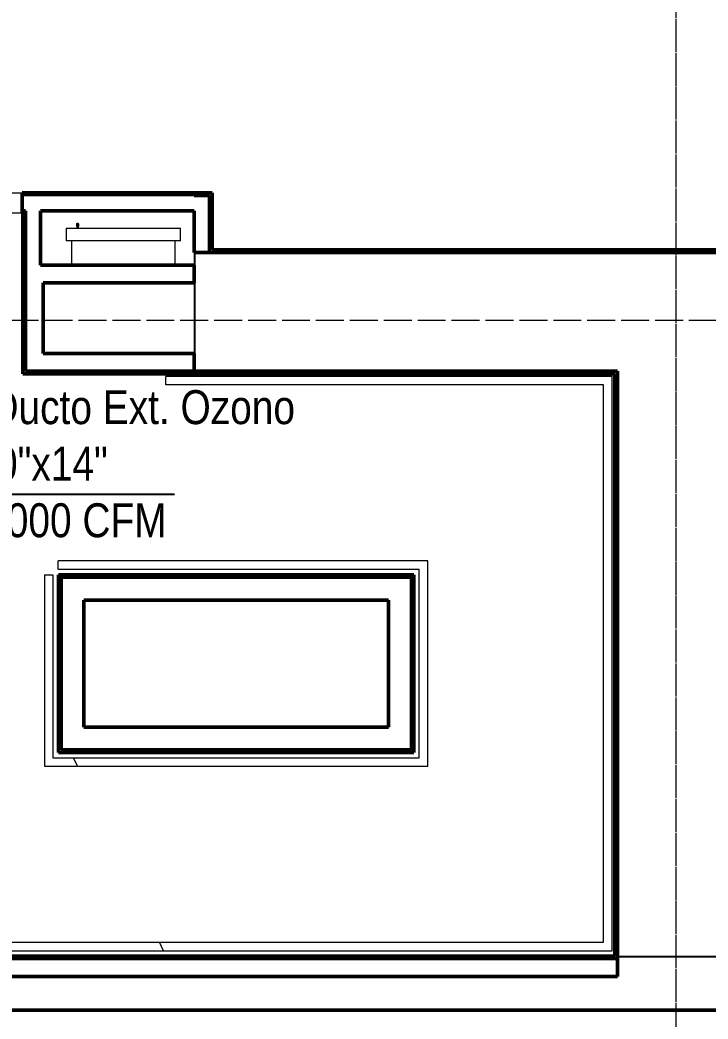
# Model space of a CAD drawing. Header units: inches. Extents: x -3 to 209, y -384 to 20.
# Drawn here: x 147.82 to 151.88, y -89.61 to -83.72 of the extents above; entities that cross this region are included whole.
import ezdxf
from ezdxf import colors
from ezdxf.entities.mleader import LeaderData, LeaderLine
from ezdxf.math import Vec2, Vec3

# ---------------------------------------------------------------- set-up
doc = ezdxf.new("R2010")
doc.units = ezdxf.units.IN
doc.header["$MEASUREMENT"] = 0
doc.linetypes.add('Grid Line', pattern=[0.022225, 0.0127, -0.003175, 0.003175, -0.003175])
doc.linetypes.add('Grid Line 1_2_', pattern=[0.022225, 0.0127, -0.003175, 0.003175, -0.003175])
for name, color, linetype, lineweight in [('A-DETL', 253, 'Continuous', 9), ('A-FLOR-HRAL', 253, 'Continuous', 9), ('A-WALL-PATT', 253, 'Continuous', 50), ('HVAC -Textos Extraccion', 2, 'Continuous', 9), ('M-EQPM', 7, 'Continuous', 50), ('S-GRID', 253, 'Continuous', 9)]:
    doc.layers.add(name, color=color, linetype=linetype, lineweight=lineweight)
doc.layers.add('A-WALL', color=253, linetype='Continuous')
doc.styles.add('Arial Narrow', font='ARIALN.TTF', dxfattribs={"height": 0.00295})
doc.styles.get("Standard").update_dxf_attribs({"font": 'arial.ttf'})

msp = doc.modelspace()

# ---------------------------------------------------------------- linework, layer by layer
at = {"layer": 'A-DETL'}
for p, q in [((148.156, -84.9228), (148.1561, -84.9226)), ((148.156, -84.9228), (148.1561, -84.9226)), ((148.156, -84.923), (148.156, -84.9228)), ((148.156, -84.923), (148.156, -84.9228)), ((148.156, -84.9232), (148.156, -84.923)), ((148.156, -84.9232), (148.156, -84.923)), ((148.156, -84.9233), (148.156, -84.9232)), ((148.156, -84.9232), (148.156, -84.9232)), ((148.156, -84.9232), (148.156, -84.9232)), ((148.156, -84.9232), (148.156, -84.9232)), ((148.156, -84.9232), (148.156, -84.9232)), ((148.156, -84.9232), (148.156, -84.9233)), ((148.156, -84.9233), (148.156, -84.9232)), ((148.156, -84.9232), (148.156, -84.9232)), ((148.156, -84.9232), (148.156, -84.9232)), ((148.156, -84.9232), (148.156, -84.9232)), ((148.156, -84.9232), (148.156, -84.9232)), ((148.156, -84.9232), (148.156, -84.9233)), ((148.156, -84.9234), (148.156, -84.9233)), ((148.156, -84.9233), (148.156, -84.9233)), ((148.156, -84.9233), (148.156, -84.9234)), ((148.156, -84.9234), (148.156, -84.9233)), ((148.156, -84.9233), (148.156, -84.9233)), ((148.156, -84.9233), (148.156, -84.9234)), ((148.156, -84.9235), (148.156, -84.9234)), ((148.156, -84.9234), (148.156, -84.9235)), ((148.156, -84.9235), (148.156, -84.9234)), ((148.156, -84.9234), (148.156, -84.9235)), ((148.156, -84.9236), (148.156, -84.9235)), ((148.156, -84.9235), (148.156, -84.9237)), ((148.156, -84.9236), (148.156, -84.9235)), ((148.156, -84.9235), (148.156, -84.9237)), ((148.156, -84.9237), (148.156, -84.9236)), ((148.156, -84.9237), (148.156, -84.9236)), ((148.156, -84.9239), (148.156, -84.9237)), ((148.156, -84.9237), (148.156, -84.9238)), ((148.156, -84.9239), (148.156, -84.9237)), ((148.156, -84.9237), (148.156, -84.9238)), ((148.156, -84.9238), (148.156, -84.924)), ((148.156, -84.9238), (148.156, -84.924)), ((148.156, -84.924), (148.156, -84.9239)), ((148.156, -84.924), (148.156, -84.9239)), ((148.156, -84.9242), (148.156, -84.924)), ((148.156, -84.924), (148.156, -84.9242)), ((148.156, -84.9242), (148.156, -84.924)), ((148.156, -84.924), (148.156, -84.9242)), ((148.156, -84.9244), (148.156, -84.9242)), ((148.156, -84.9242), (148.156, -84.9244)), ((148.156, -84.9244), (148.156, -84.9242)), ((148.156, -84.9242), (148.156, -84.9244)), ((148.1561, -84.9222), (148.1562, -84.922)), ((148.1561, -84.9222), (148.1562, -84.922)), ((148.1561, -84.9224), (148.1561, -84.9222)), ((148.1561, -84.9224), (148.1561, -84.9222)), ((148.1561, -84.9226), (148.1561, -84.9224)), ((148.1561, -84.9226), (148.1561, -84.9224)), ((148.1562, -84.9219), (148.1563, -84.9217)), ((148.1562, -84.9219), (148.1563, -84.9217)), ((148.1562, -84.922), (148.1562, -84.9219)), ((148.1562, -84.922), (148.1562, -84.9219)), ((148.1563, -84.9215), (148.1564, -84.9213)), ((148.1563, -84.9215), (148.1564, -84.9213)), ((148.1563, -84.9217), (148.1563, -84.9215)), ((148.1563, -84.9217), (148.1563, -84.9215)), ((148.1564, -84.9213), (148.1565, -84.9211)), ((148.1564, -84.9213), (148.1565, -84.9211)), ((148.1565, -84.9211), (148.1566, -84.921)), ((148.1565, -84.9211), (148.1566, -84.921)), ((148.1566, -84.9208), (148.1567, -84.9206)), ((148.1566, -84.9208), (148.1567, -84.9206)), ((148.1566, -84.921), (148.1566, -84.9208)), ((148.1566, -84.921), (148.1566, -84.9208)), ((148.1567, -84.9206), (148.1569, -84.9205)), ((148.1567, -84.9206), (148.1569, -84.9205)), ((148.1569, -84.9205), (148.157, -84.9203)), ((148.1569, -84.9205), (148.157, -84.9203)), ((148.157, -84.9203), (148.1571, -84.9202)), ((148.157, -84.9203), (148.1571, -84.9202)), ((148.1571, -84.9202), (148.1572, -84.92)), ((148.1571, -84.9202), (148.1572, -84.92)), ((148.1572, -84.92), (148.1573, -84.9199)), ((148.1572, -84.92), (148.1573, -84.9199)), ((148.1573, -84.9199), (148.1575, -84.9198)), ((148.1573, -84.9199), (148.1575, -84.9198)), ((148.1575, -84.9198), (148.1576, -84.9196)), ((148.1575, -84.9198), (148.1576, -84.9196)), ((148.1576, -84.9196), (148.1577, -84.9195)), ((148.1576, -84.9196), (148.1577, -84.9195)), ((148.1577, -84.9195), (148.1579, -84.9194)), ((148.1577, -84.9195), (148.1579, -84.9194)), ((148.1579, -84.9194), (148.1581, -84.9193)), ((148.1579, -84.9194), (148.1581, -84.9193)), ((148.1581, -84.9193), (148.1582, -84.9192)), ((148.1581, -84.9193), (148.1582, -84.9192)), ((148.1582, -84.9192), (148.1584, -84.9191)), ((148.1582, -84.9192), (148.1584, -84.9191)), ((148.1584, -84.9191), (148.1585, -84.919)), ((148.1584, -84.9191), (148.1585, -84.919)), ((148.163, -84.9189), (148.1631, -84.919)), ((148.163, -84.9189), (148.1631, -84.919)), ((148.1631, -84.919), (148.1633, -84.9191)), ((148.1631, -84.919), (148.1633, -84.9191)), ((148.1633, -84.9191), (148.1635, -84.9192)), ((148.1633, -84.9191), (148.1635, -84.9192)), ((148.1635, -84.9192), (148.1636, -84.9193)), ((148.1635, -84.9192), (148.1636, -84.9193)), ((148.1636, -84.9193), (148.1638, -84.9195)), ((148.1636, -84.9193), (148.1638, -84.9195)), ((148.1638, -84.9195), (148.1639, -84.9196)), ((148.1638, -84.9195), (148.1639, -84.9196)), ((148.1639, -84.9196), (148.1641, -84.9197)), ((148.1639, -84.9196), (148.1641, -84.9197)), ((148.1641, -84.9197), (148.1642, -84.9199)), ((148.1641, -84.9197), (148.1642, -84.9199)), ((148.1642, -84.9199), (148.1643, -84.92)), ((148.1642, -84.9199), (148.1643, -84.92)), ((148.1643, -84.92), (148.1645, -84.9201)), ((148.1643, -84.92), (148.1645, -84.9201)), ((148.1645, -84.9201), (148.1646, -84.9203)), ((148.1645, -84.9201), (148.1646, -84.9203)), ((148.1646, -84.9203), (148.1647, -84.9204)), ((148.1646, -84.9203), (148.1647, -84.9204)), ((148.1647, -84.9204), (148.1648, -84.9206)), ((148.1647, -84.9204), (148.1648, -84.9206)), ((148.1648, -84.9206), (148.1649, -84.9208)), ((148.1648, -84.9206), (148.1649, -84.9208)), ((148.1649, -84.9208), (148.165, -84.9209)), ((148.1649, -84.9208), (148.165, -84.9209)), ((148.165, -84.9209), (148.1651, -84.9211)), ((148.165, -84.9209), (148.1651, -84.9211)), ((148.1651, -84.9211), (148.1651, -84.9213)), ((148.1651, -84.9211), (148.1651, -84.9213)), ((148.1651, -84.9213), (148.1652, -84.9214)), ((148.1651, -84.9213), (148.1652, -84.9214)), ((148.1652, -84.9214), (148.1653, -84.9216)), ((148.1652, -84.9214), (148.1653, -84.9216)), ((148.1653, -84.9216), (148.1653, -84.9218)), ((148.1653, -84.9216), (148.1653, -84.9218)), ((148.1653, -84.9218), (148.1654, -84.922)), ((148.1653, -84.9218), (148.1654, -84.922)), ((148.1654, -84.922), (148.1654, -84.9222)), ((148.1654, -84.922), (148.1654, -84.9222)), ((148.1654, -84.9222), (148.1655, -84.9224)), ((148.1654, -84.9222), (148.1655, -84.9224)), ((148.1655, -84.9224), (148.1655, -84.9225)), ((148.1655, -84.9224), (148.1655, -84.9225)), ((148.1655, -84.9225), (148.1655, -84.9227)), ((148.1655, -84.9225), (148.1655, -84.9227)), ((148.1655, -84.9227), (148.1655, -84.9229)), ((148.1655, -84.9227), (148.1655, -84.9229)), ((148.1655, -84.9229), (148.1655, -84.9231)), ((148.1655, -84.9229), (148.1655, -84.9231)), ((148.1655, -84.9231), (148.1655, -84.9232)), ((148.1655, -84.9231), (148.1655, -84.9232)), ((148.1655, -84.9232), (148.1655, -84.9232)), ((148.1655, -84.9232), (148.1655, -84.9232)), ((148.1655, -84.9232), (148.1655, -84.9233)), ((148.1655, -84.9233), (148.1655, -84.9232)), ((148.1655, -84.9232), (148.1655, -84.9232)), ((148.1655, -84.9232), (148.1655, -84.9232)), ((148.1655, -84.9232), (148.1655, -84.9232)), ((148.1655, -84.9232), (148.1655, -84.9232)), ((148.1655, -84.9232), (148.1655, -84.9233)), ((148.1655, -84.9233), (148.1655, -84.9232)), ((148.1655, -84.9232), (148.1655, -84.9232)), ((148.1655, -84.9232), (148.1655, -84.9232)), ((148.1655, -84.9233), (148.1655, -84.9233)), ((148.1655, -84.9233), (148.1655, -84.9234)), ((148.1655, -84.9234), (148.1655, -84.9233)), ((148.1655, -84.9233), (148.1655, -84.9233)), ((148.1655, -84.9233), (148.1655, -84.9234)), ((148.1655, -84.9234), (148.1655, -84.9233)), ((148.1655, -84.9234), (148.1655, -84.9235)), ((148.1655, -84.9235), (148.1655, -84.9234)), ((148.1655, -84.9234), (148.1655, -84.9235)), ((148.1655, -84.9235), (148.1655, -84.9234)), ((148.1655, -84.9235), (148.1655, -84.9237)), ((148.1655, -84.9236), (148.1655, -84.9235)), ((148.1655, -84.9235), (148.1655, -84.9237)), ((148.1655, -84.9236), (148.1655, -84.9235)), ((148.1655, -84.9237), (148.1655, -84.9236)), ((148.1655, -84.9237), (148.1655, -84.9236)), ((148.1655, -84.9237), (148.1655, -84.9238)), ((148.1655, -84.9239), (148.1655, -84.9237)), ((148.1655, -84.9237), (148.1655, -84.9238)), ((148.1655, -84.9239), (148.1655, -84.9237)), ((148.1655, -84.9238), (148.1655, -84.924)), ((148.1655, -84.9238), (148.1655, -84.924)), ((148.1655, -84.924), (148.1655, -84.9239)), ((148.1655, -84.924), (148.1655, -84.9239)), ((148.1655, -84.924), (148.1655, -84.9242)), ((148.1655, -84.9242), (148.1655, -84.924)), ((148.1655, -84.924), (148.1655, -84.9242)), ((148.1655, -84.9242), (148.1655, -84.924)), ((148.1655, -84.9242), (148.1655, -84.9244)), ((148.1655, -84.9244), (148.1655, -84.9242)), ((148.1655, -84.9242), (148.1655, -84.9244)), ((148.1655, -84.9244), (148.1655, -84.9242))]:
    msp.add_line(p, q, dxfattribs=at)
at = {"layer": 'A-FLOR-HRAL'}
for p, q in [((148.6821, -85.872), (148.6821, -85.822)), ((150.3621, -85.822), (148.6821, -85.822)), ((151.3134, -85.822), (150.3621, -85.822)), ((151.3134, -87.1579), (151.3134, -85.822)), ((150.3621, -85.872), (148.6821, -85.872)), ((151.2634, -85.872), (150.3621, -85.872)), ((151.2634, -87.1579), (151.2634, -85.872)), ((148.0471, -86.9592), (148.0471, -86.9092)), ((148.6821, -86.9092), (148.0471, -86.9092)), ((150.2262, -86.9092), (148.6821, -86.9092)), ((150.2262, -87.1579), (150.2262, -86.9092)), ((148.6821, -86.9592), (148.0471, -86.9592)), ((150.1762, -86.9592), (148.6821, -86.9592)), ((150.1762, -87.1579), (150.1762, -86.9592)), ((147.9657, -86.9906), (148.0157, -86.9906)), ((147.9657, -86.9906), (147.9657, -87.1406)), ((148.0157, -86.9906), (148.0157, -87.1406)), ((147.9657, -87.1406), (147.9657, -87.9806)), ((148.0157, -87.1406), (148.0157, -87.9806)), ((150.1762, -88.0693), (150.1762, -87.1579)), ((150.2262, -88.1193), (150.2262, -87.1579)), ((151.2634, -88.2779), (151.2634, -87.1579)), ((151.3134, -88.2779), (151.3134, -87.1579)), ((147.9657, -87.9806), (147.9657, -88.1193)), ((148.0157, -87.9806), (148.0157, -88.0693)), ((148.0157, -88.0693), (148.1369, -88.0693)), ((148.1602, -88.1193), (148.1369, -88.0693)), ((148.1369, -88.0693), (150.0821, -88.0693)), ((150.0821, -88.0693), (150.1762, -88.0693)), ((147.9657, -88.1193), (148.1602, -88.1193)), ((148.1602, -88.1193), (150.0821, -88.1193)), ((150.0821, -88.1193), (150.2262, -88.1193)), ((151.2634, -89.1564), (151.2634, -88.2779)), ((151.3134, -89.2064), (151.3134, -88.2779)), ((146.8652, -89.2064), (147.8421, -89.2064)), ((146.9152, -89.1564), (147.8421, -89.1564)), ((147.8421, -89.1564), (148.6439, -89.1564)), ((147.8421, -89.2064), (148.6672, -89.2064)), ((148.6672, -89.2064), (148.6439, -89.1564)), ((148.6439, -89.1564), (150.0821, -89.1564)), ((148.6672, -89.2064), (150.0821, -89.2064)), ((150.0821, -89.1564), (151.2634, -89.1564)), ((150.0821, -89.2064), (151.3134, -89.2064))]:
    msp.add_line(p, q, dxfattribs=at)
at = {"layer": 'A-WALL', "lineweight": 9}
for p, q in [((146.8338, -84.7399), (147.8338, -84.7399)), ((147.8338, -84.8599), (146.8338, -84.8599))]:
    msp.add_line(p, q, dxfattribs=at)
at = {"layer": 'A-WALL', "lineweight": 50}
for p, q in [((148.9388, -84.7399), (147.8338, -84.7399)), ((147.8338, -84.7399), (147.8338, -84.7549)), ((147.8338, -84.7549), (147.8338, -84.8449)), ((148.9388, -84.7549), (148.8488, -84.7549)), ((148.8488, -84.7549), (148.9388, -84.7549)), ((148.9538, -84.7399), (148.9388, -84.7399)), ((148.9388, -85.0906), (148.9388, -84.7549)), ((148.9388, -84.7549), (148.9388, -85.0906)), ((148.9538, -85.0756), (148.9538, -84.7399)), ((147.8338, -84.8449), (147.8338, -84.8599)), ((147.838, -84.8449), (147.853, -84.8449)), ((147.853, -84.8449), (147.838, -84.8449)), ((147.853, -84.8449), (147.853, -85.1657)), ((147.853, -85.7907), (147.853, -84.8449)), ((147.943, -85.1657), (147.943, -84.8449)), ((147.943, -84.8449), (148.8488, -84.8449)), ((148.8488, -84.8449), (148.8488, -85.0906)), ((147.8338, -84.8599), (147.838, -84.8599)), ((147.838, -84.8599), (147.838, -85.7907)), ((155.2511, -85.0756), (148.9538, -85.0756)), ((148.8488, -85.0906), (148.9388, -85.0906)), ((148.9388, -85.0906), (148.9538, -85.0906)), ((148.9538, -85.0906), (153.4209, -85.0906)), ((147.853, -85.1657), (147.853, -85.2707)), ((148.8488, -85.1657), (147.943, -85.1657)), ((148.8488, -85.2707), (148.8488, -85.1657)), ((147.853, -85.2707), (147.853, -85.7907)), ((147.958, -85.2707), (148.8488, -85.2707)), ((147.958, -85.6857), (147.958, -85.2707)), ((148.8488, -85.6856), (147.958, -85.6857)), ((148.8488, -85.7906), (148.8488, -85.6856)), ((147.838, -85.7907), (147.838, -85.8057)), ((147.853, -85.7907), (147.958, -85.7907)), ((151.3298, -85.7907), (147.853, -85.7907)), ((147.958, -85.7907), (148.8488, -85.7906)), ((151.3448, -85.7907), (151.3298, -85.7907)), ((151.3448, -89.2378), (151.3448, -85.7907)), ((147.838, -85.8057), (151.3298, -85.8057)), ((151.3298, -85.8057), (151.3298, -89.2378)), ((150.1448, -86.9906), (148.0485, -86.9906)), ((148.0485, -86.9906), (148.0485, -87.0056)), ((148.0485, -87.0056), (148.0485, -88.0229)), ((150.1298, -87.0056), (148.0635, -87.0056)), ((148.0635, -87.0056), (148.0635, -87.1406)), ((148.0635, -87.0056), (150.1298, -87.0056)), ((148.0635, -88.0229), (148.0635, -87.0056)), ((150.1298, -87.1406), (150.1298, -87.0056)), ((150.1298, -87.0056), (150.1298, -88.0229)), ((150.1448, -87.0056), (150.1448, -86.9906)), ((150.1448, -88.0379), (150.1448, -87.0056)), ((148.0635, -87.1406), (148.0635, -87.8879)), ((148.1985, -87.1406), (149.9948, -87.1406)), ((148.1985, -87.8879), (148.1985, -87.1406)), ((149.9948, -87.1406), (149.9948, -87.8879)), ((150.1298, -88.0229), (150.1298, -87.1406)), ((148.0635, -87.8879), (148.0635, -88.0229)), ((149.9948, -87.8879), (148.1985, -87.8879)), ((148.0485, -88.0229), (148.0485, -88.0379)), ((148.0635, -88.0229), (149.9948, -88.0229)), ((150.1298, -88.0229), (148.0635, -88.0229)), ((149.9948, -88.0229), (150.1298, -88.0229)), ((148.0485, -88.0379), (150.1298, -88.0379)), ((150.1298, -88.0379), (150.1448, -88.0379)), ((151.3448, -89.2528), (146.8188, -89.2528)), ((146.8188, -89.2528), (151.3448, -89.2528)), ((151.3298, -89.2378), (146.8338, -89.2378)), ((151.3448, -89.2528), (151.3448, -89.2378)), ((151.3448, -89.3578), (151.3448, -89.2528)), ((146.8188, -89.3578), (151.3448, -89.3578)), ((152.0448, -89.5566), (145.7245, -89.5566))]:
    msp.add_line(p, q, dxfattribs=at)
at = {"layer": 'A-WALL', "lineweight": 18}
for p, q in [((148.8488, -84.7549), (147.8338, -84.7549)), ((147.8338, -84.7549), (148.8488, -84.7549)), ((147.8338, -84.8449), (147.838, -84.8449)), ((147.838, -84.8449), (147.8338, -84.8449))]:
    msp.add_line(p, q, dxfattribs=at)
at = {"layer": 'A-WALL', "lineweight": 25}
for p, q in [((152.0458, -85.0906), (148.8498, -85.0906)), ((148.8498, -85.0906), (148.8498, -85.7906)), ((148.8498, -85.7906), (151.3458, -85.7906)), ((151.3458, -85.7906), (151.3458, -89.2406)), ((151.3458, -89.2406), (152.0458, -89.2406))]:
    msp.add_line(p, q, dxfattribs=at)
at = {"layer": 'A-WALL-PATT', "linetype": 'Continuous', "lineweight": 9}
for p, q in [((147.8368, -84.7549), (147.8518, -84.7399)), ((147.9075, -84.7549), (147.9225, -84.7399)), ((147.9782, -84.7549), (147.9932, -84.7399)), ((148.0489, -84.7549), (148.0639, -84.7399)), ((148.1196, -84.7549), (148.1346, -84.7399)), ((148.1903, -84.7549), (148.2053, -84.7399)), ((148.261, -84.7549), (148.276, -84.7399)), ((148.3318, -84.7549), (148.3468, -84.7399)), ((148.4025, -84.7549), (148.4175, -84.7399)), ((148.4732, -84.7549), (148.4882, -84.7399)), ((148.5439, -84.7549), (148.5589, -84.7399)), ((148.6146, -84.7549), (148.6296, -84.7399)), ((148.6853, -84.7549), (148.7003, -84.7399)), ((148.756, -84.7549), (148.771, -84.7399)), ((148.8267, -84.7549), (148.8417, -84.7399)), ((148.8974, -84.7549), (148.9124, -84.7399)), ((148.9388, -84.7843), (148.9538, -84.7693)), ((148.9388, -84.855), (148.9538, -84.84)), ((147.838, -84.8952), (147.853, -84.8802)), ((148.9388, -84.9257), (148.9538, -84.9107)), ((147.838, -84.9659), (147.853, -84.9509)), ((147.838, -85.0366), (147.853, -85.0216)), ((148.9388, -84.9964), (148.9538, -84.9814)), ((148.9388, -85.0671), (148.9538, -85.0521)), ((148.986, -85.0906), (149.001, -85.0756)), ((149.0567, -85.0906), (149.0717, -85.0756)), ((149.1274, -85.0906), (149.1424, -85.0756)), ((149.1981, -85.0906), (149.2131, -85.0756)), ((149.2688, -85.0906), (149.2838, -85.0756)), ((149.3395, -85.0906), (149.3545, -85.0756)), ((149.4102, -85.0906), (149.4252, -85.0756)), ((149.481, -85.0906), (149.496, -85.0756)), ((149.5517, -85.0906), (149.5667, -85.0756)), ((149.6224, -85.0906), (149.6374, -85.0756)), ((149.6931, -85.0906), (149.7081, -85.0756)), ((149.7638, -85.0906), (149.7788, -85.0756)), ((149.8345, -85.0906), (149.8495, -85.0756)), ((149.9052, -85.0906), (149.9202, -85.0756)), ((149.9759, -85.0906), (149.9909, -85.0756)), ((150.0466, -85.0906), (150.0616, -85.0756)), ((150.1174, -85.0906), (150.1324, -85.0756)), ((150.1881, -85.0906), (150.2031, -85.0756)), ((150.2588, -85.0906), (150.2738, -85.0756)), ((150.3295, -85.0906), (150.3445, -85.0756)), ((150.4002, -85.0906), (150.4152, -85.0756)), ((150.4709, -85.0906), (150.4859, -85.0756)), ((150.5416, -85.0906), (150.5566, -85.0756)), ((150.6123, -85.0906), (150.6273, -85.0756)), ((150.683, -85.0906), (150.698, -85.0756)), ((150.7538, -85.0906), (150.7688, -85.0756)), ((150.8245, -85.0906), (150.8395, -85.0756)), ((150.8952, -85.0906), (150.9102, -85.0756)), ((150.9659, -85.0906), (150.9809, -85.0756)), ((151.0366, -85.0906), (151.0516, -85.0756)), ((151.1073, -85.0906), (151.1223, -85.0756)), ((151.178, -85.0906), (151.193, -85.0756)), ((151.2487, -85.0906), (151.2637, -85.0756)), ((151.3194, -85.0906), (151.3344, -85.0756)), ((151.3901, -85.0906), (151.4051, -85.0756)), ((151.4609, -85.0906), (151.4759, -85.0756)), ((151.5316, -85.0906), (151.5466, -85.0756)), ((151.6023, -85.0906), (151.6173, -85.0756)), ((151.673, -85.0906), (151.688, -85.0756)), ((151.7437, -85.0906), (151.7587, -85.0756)), ((151.8144, -85.0906), (151.8294, -85.0756)), ((147.838, -85.1073), (147.853, -85.0923)), ((147.838, -85.178), (147.853, -85.163)), ((147.838, -85.2487), (147.853, -85.2337)), ((147.838, -85.3194), (147.853, -85.3044)), ((147.838, -85.3901), (147.853, -85.3751)), ((147.838, -85.4608), (147.853, -85.4458)), ((147.838, -85.5316), (147.853, -85.5166)), ((147.838, -85.6023), (147.853, -85.5873)), ((147.838, -85.673), (147.853, -85.658)), ((147.838, -85.7437), (147.853, -85.7287)), ((147.8467, -85.8057), (147.8617, -85.7907)), ((147.9174, -85.8057), (147.9324, -85.7907)), ((147.9881, -85.8057), (148.0031, -85.7907)), ((148.0588, -85.8057), (148.0738, -85.7907)), ((148.1295, -85.8057), (148.1445, -85.7907)), ((148.2002, -85.8057), (148.2152, -85.7907)), ((148.2709, -85.8057), (148.2859, -85.7907)), ((148.3416, -85.8057), (148.3566, -85.7907)), ((148.4124, -85.8057), (148.4274, -85.7907)), ((148.4831, -85.8057), (148.4981, -85.7907)), ((148.5538, -85.8057), (148.5688, -85.7907)), ((148.6245, -85.8057), (148.6395, -85.7907)), ((148.6952, -85.8057), (148.7102, -85.7907)), ((148.7659, -85.8057), (148.7809, -85.7907)), ((148.8366, -85.8057), (148.8516, -85.7907)), ((148.9073, -85.8057), (148.9223, -85.7907)), ((148.978, -85.8057), (148.993, -85.7907)), ((149.0487, -85.8057), (149.0637, -85.7907)), ((149.1195, -85.8057), (149.1345, -85.7907)), ((149.1902, -85.8057), (149.2052, -85.7907)), ((149.2609, -85.8057), (149.2759, -85.7907)), ((149.3316, -85.8057), (149.3466, -85.7907)), ((149.4023, -85.8057), (149.4173, -85.7907)), ((149.473, -85.8057), (149.488, -85.7907)), ((149.5437, -85.8057), (149.5587, -85.7907)), ((149.6144, -85.8057), (149.6294, -85.7907)), ((149.6851, -85.8057), (149.7001, -85.7907)), ((149.7559, -85.8057), (149.7709, -85.7907)), ((149.8266, -85.8057), (149.8416, -85.7907)), ((149.8973, -85.8057), (149.9123, -85.7907)), ((149.968, -85.8057), (149.983, -85.7907)), ((150.0387, -85.8057), (150.0537, -85.7907)), ((150.1094, -85.8057), (150.1244, -85.7907)), ((150.1801, -85.8057), (150.1951, -85.7907)), ((150.2508, -85.8057), (150.2658, -85.7907)), ((150.3215, -85.8057), (150.3365, -85.7907)), ((150.3923, -85.8057), (150.4073, -85.7907)), ((150.463, -85.8057), (150.478, -85.7907)), ((150.5337, -85.8057), (150.5487, -85.7907)), ((150.6044, -85.8057), (150.6194, -85.7907)), ((150.6751, -85.8057), (150.6901, -85.7907)), ((150.7458, -85.8057), (150.7608, -85.7907)), ((150.8165, -85.8057), (150.8315, -85.7907)), ((150.8872, -85.8057), (150.9022, -85.7907)), ((150.9579, -85.8057), (150.9729, -85.7907)), ((151.0286, -85.8057), (151.0436, -85.7907)), ((151.0994, -85.8057), (151.1144, -85.7907)), ((151.1701, -85.8057), (151.1851, -85.7907)), ((151.2408, -85.8057), (151.2558, -85.7907)), ((151.3115, -85.8057), (151.3265, -85.7907)), ((151.3298, -85.8581), (151.3448, -85.8431)), ((151.3298, -85.9288), (151.3448, -85.9138)), ((151.3298, -85.9995), (151.3448, -85.9845)), ((151.3298, -86.0702), (151.3448, -86.0552)), ((151.3298, -86.1409), (151.3448, -86.1259)), ((151.3298, -86.2116), (151.3448, -86.1966)), ((151.3298, -86.2824), (151.3448, -86.2674)), ((151.3298, -86.3531), (151.3448, -86.3381)), ((151.3298, -86.4238), (151.3448, -86.4088)), ((151.3298, -86.4945), (151.3448, -86.4795)), ((151.3298, -86.5652), (151.3448, -86.5502)), ((151.3298, -86.6359), (151.3448, -86.6209)), ((151.3298, -86.7066), (151.3448, -86.6916)), ((151.3298, -86.7773), (151.3448, -86.7623)), ((151.3298, -86.848), (151.3448, -86.833)), ((151.3298, -86.9188), (151.3448, -86.9038)), ((148.0485, -87.018), (148.0609, -87.0056)), ((148.0609, -87.0056), (148.0759, -86.9906)), ((148.1316, -87.0056), (148.1466, -86.9906)), ((148.2024, -87.0056), (148.2174, -86.9906)), ((148.2731, -87.0056), (148.2881, -86.9906)), ((148.3438, -87.0056), (148.3588, -86.9906)), ((148.4145, -87.0056), (148.4295, -86.9906)), ((148.4852, -87.0056), (148.5002, -86.9906)), ((148.5559, -87.0056), (148.5709, -86.9906)), ((148.6266, -87.0056), (148.6416, -86.9906)), ((148.6973, -87.0056), (148.7123, -86.9906)), ((148.768, -87.0056), (148.783, -86.9906)), ((148.8388, -87.0056), (148.8538, -86.9906)), ((148.9095, -87.0056), (148.9245, -86.9906)), ((148.9802, -87.0056), (148.9952, -86.9906)), ((149.0509, -87.0056), (149.0659, -86.9906)), ((149.1216, -87.0056), (149.1366, -86.9906)), ((149.1923, -87.0056), (149.2073, -86.9906)), ((149.263, -87.0056), (149.278, -86.9906)), ((149.3337, -87.0056), (149.3487, -86.9906)), ((149.4044, -87.0056), (149.4194, -86.9906)), ((149.4751, -87.0056), (149.4901, -86.9906)), ((149.5459, -87.0056), (149.5609, -86.9906)), ((149.6166, -87.0056), (149.6316, -86.9906)), ((149.6873, -87.0056), (149.7023, -86.9906)), ((149.758, -87.0056), (149.773, -86.9906)), ((149.8287, -87.0056), (149.8437, -86.9906)), ((149.8994, -87.0056), (149.9144, -86.9906)), ((149.9701, -87.0056), (149.9851, -86.9906)), ((150.0408, -87.0056), (150.0558, -86.9906)), ((150.1115, -87.0056), (150.1265, -86.9906)), ((151.3298, -86.9895), (151.3448, -86.9745)), ((148.0485, -87.0888), (148.0635, -87.0738)), ((150.1298, -87.0581), (150.1448, -87.0431)), ((151.3298, -87.0602), (151.3448, -87.0452)), ((148.0485, -87.1595), (148.0635, -87.1445)), ((150.1298, -87.1288), (150.1448, -87.1138)), ((151.3298, -87.1309), (151.3448, -87.1159)), ((150.1298, -87.1995), (150.1448, -87.1845)), ((151.3298, -87.2016), (151.3448, -87.1866)), ((148.0485, -87.2302), (148.0635, -87.2152)), ((150.1298, -87.2702), (150.1448, -87.2552)), ((151.3298, -87.2723), (151.3448, -87.2573)), ((148.0485, -87.3009), (148.0635, -87.2859)), ((150.1298, -87.3409), (150.1448, -87.3259)), ((148.0485, -87.3716), (148.0635, -87.3566)), ((151.3298, -87.343), (151.3448, -87.328)), ((148.0485, -87.4423), (148.0635, -87.4273)), ((150.1298, -87.4116), (150.1448, -87.3966)), ((151.3298, -87.4137), (151.3448, -87.3987)), ((148.0485, -87.513), (148.0635, -87.498)), ((150.1298, -87.4824), (150.1448, -87.4674)), ((151.3298, -87.4844), (151.3448, -87.4694)), ((150.1298, -87.5531), (150.1448, -87.5381)), ((151.3298, -87.5552), (151.3448, -87.5402)), ((148.0485, -87.5837), (148.0635, -87.5687)), ((150.1298, -87.6238), (150.1448, -87.6088)), ((151.3298, -87.6259), (151.3448, -87.6109)), ((148.0485, -87.6544), (148.0635, -87.6394)), ((150.1298, -87.6945), (150.1448, -87.6795)), ((148.0485, -87.7252), (148.0635, -87.7102)), ((151.3298, -87.6966), (151.3448, -87.6816)), ((148.0485, -87.7959), (148.0635, -87.7809)), ((150.1298, -87.7652), (150.1448, -87.7502)), ((151.3298, -87.7673), (151.3448, -87.7523)), ((148.0485, -87.8666), (148.0635, -87.8516)), ((150.1298, -87.8359), (150.1448, -87.8209)), ((151.3298, -87.838), (151.3448, -87.823)), ((150.1298, -87.9066), (150.1448, -87.8916)), ((151.3298, -87.9087), (151.3448, -87.8937)), ((148.0485, -87.9373), (148.0635, -87.9223)), ((150.1298, -87.9773), (150.1448, -87.9623)), ((151.3298, -87.9794), (151.3448, -87.9644)), ((148.0485, -88.008), (148.0635, -87.993)), ((148.0894, -88.0379), (148.1044, -88.0229)), ((148.1601, -88.0379), (148.1751, -88.0229)), ((148.2308, -88.0379), (148.2458, -88.0229)), ((148.3015, -88.0379), (148.3165, -88.0229)), ((148.3722, -88.0379), (148.3872, -88.0229)), ((148.4429, -88.0379), (148.4579, -88.0229)), ((148.5137, -88.0379), (148.5287, -88.0229)), ((148.5844, -88.0379), (148.5994, -88.0229)), ((148.6551, -88.0379), (148.6701, -88.0229)), ((148.7258, -88.0379), (148.7408, -88.0229)), ((148.7965, -88.0379), (148.8115, -88.0229)), ((148.8672, -88.0379), (148.8822, -88.0229)), ((148.9379, -88.0379), (148.9529, -88.0229)), ((149.0086, -88.0379), (149.0236, -88.0229)), ((149.0793, -88.0379), (149.0943, -88.0229)), ((149.15, -88.0379), (149.165, -88.0229)), ((149.2208, -88.0379), (149.2358, -88.0229)), ((149.2915, -88.0379), (149.3065, -88.0229)), ((149.3622, -88.0379), (149.3772, -88.0229)), ((149.4329, -88.0379), (149.4479, -88.0229)), ((149.5036, -88.0379), (149.5186, -88.0229)), ((149.5743, -88.0379), (149.5893, -88.0229)), ((149.645, -88.0379), (149.66, -88.0229)), ((149.7157, -88.0379), (149.7307, -88.0229)), ((149.7864, -88.0379), (149.8014, -88.0229)), ((149.8572, -88.0379), (149.8722, -88.0229)), ((149.9279, -88.0379), (149.9429, -88.0229)), ((149.9986, -88.0379), (150.0136, -88.0229)), ((150.0693, -88.0379), (150.0843, -88.0229)), ((150.14, -88.0379), (150.1448, -88.033)), ((151.3298, -88.0501), (151.3448, -88.0351)), ((151.3298, -88.1208), (151.3448, -88.1058)), ((151.3298, -88.1915), (151.3448, -88.1765)), ((151.3298, -88.2623), (151.3448, -88.2473)), ((151.3298, -88.333), (151.3448, -88.318)), ((151.3298, -88.4037), (151.3448, -88.3887)), ((151.3298, -88.4744), (151.3448, -88.4594)), ((151.3298, -88.5451), (151.3448, -88.5301)), ((151.3298, -88.6158), (151.3448, -88.6008)), ((151.3298, -88.6865), (151.3448, -88.6715)), ((151.3298, -88.7572), (151.3448, -88.7422)), ((151.3298, -88.8279), (151.3448, -88.8129)), ((151.3298, -88.8987), (151.3448, -88.8837)), ((151.3298, -88.9694), (151.3448, -88.9544)), ((151.3298, -89.0401), (151.3448, -89.0251)), ((151.3298, -89.1108), (151.3448, -89.0958)), ((151.3298, -89.1815), (151.3448, -89.1665)), ((147.8644, -89.2528), (147.8794, -89.2378)), ((147.9351, -89.2528), (147.9501, -89.2378)), ((148.0058, -89.2528), (148.0208, -89.2378)), ((148.0765, -89.2528), (148.0915, -89.2378)), ((148.1472, -89.2528), (148.1622, -89.2378)), ((148.218, -89.2528), (148.233, -89.2378)), ((148.2887, -89.2528), (148.3037, -89.2378)), ((148.3594, -89.2528), (148.3744, -89.2378)), ((148.4301, -89.2528), (148.4451, -89.2378)), ((148.5008, -89.2528), (148.5158, -89.2378)), ((148.5715, -89.2528), (148.5865, -89.2378)), ((148.6422, -89.2528), (148.6572, -89.2378)), ((148.7129, -89.2528), (148.7279, -89.2378)), ((148.7836, -89.2528), (148.7986, -89.2378)), ((148.8544, -89.2528), (148.8694, -89.2378)), ((148.9251, -89.2528), (148.9401, -89.2378)), ((148.9958, -89.2528), (149.0108, -89.2378)), ((149.0665, -89.2528), (149.0815, -89.2378)), ((149.1372, -89.2528), (149.1522, -89.2378)), ((149.2079, -89.2528), (149.2229, -89.2378)), ((149.2786, -89.2528), (149.2936, -89.2378)), ((149.3493, -89.2528), (149.3643, -89.2378)), ((149.42, -89.2528), (149.435, -89.2378)), ((149.4907, -89.2528), (149.5057, -89.2378)), ((149.5615, -89.2528), (149.5765, -89.2378)), ((149.6322, -89.2528), (149.6472, -89.2378)), ((149.7029, -89.2528), (149.7179, -89.2378)), ((149.7736, -89.2528), (149.7886, -89.2378)), ((149.8443, -89.2528), (149.8593, -89.2378)), ((149.915, -89.2528), (149.93, -89.2378)), ((149.9857, -89.2528), (150.0007, -89.2378)), ((150.0564, -89.2528), (150.0714, -89.2378)), ((150.1271, -89.2528), (150.1421, -89.2378)), ((150.1979, -89.2528), (150.2129, -89.2378)), ((150.2686, -89.2528), (150.2836, -89.2378)), ((150.3393, -89.2528), (150.3543, -89.2378)), ((150.41, -89.2528), (150.425, -89.2378)), ((150.4807, -89.2528), (150.4957, -89.2378)), ((150.5514, -89.2528), (150.5664, -89.2378)), ((150.6221, -89.2528), (150.6371, -89.2378)), ((150.6928, -89.2528), (150.7078, -89.2378)), ((150.7635, -89.2528), (150.7785, -89.2378)), ((150.8342, -89.2528), (150.8492, -89.2378)), ((150.905, -89.2528), (150.92, -89.2378)), ((150.9757, -89.2528), (150.9907, -89.2378)), ((151.0464, -89.2528), (151.0614, -89.2378)), ((151.1171, -89.2528), (151.1321, -89.2378)), ((151.1878, -89.2528), (151.2028, -89.2378)), ((151.2585, -89.2528), (151.2735, -89.2378)), ((151.3292, -89.2528), (151.3442, -89.2378)), ((151.3442, -89.2378), (151.3448, -89.2372))]:
    msp.add_line(p, q, dxfattribs=at)
at = {"layer": 'M-EQPM', "lineweight": 9}
for p, q in [((148.0941, -84.9486), (148.7672, -84.9486)), ((148.0941, -84.9486), (148.0941, -85.0216)), ((148.156, -84.9228), (148.1561, -84.9226)), ((148.156, -84.923), (148.156, -84.9228)), ((148.156, -84.9232), (148.156, -84.923)), ((148.156, -84.9233), (148.156, -84.9232)), ((148.156, -84.9232), (148.156, -84.9232)), ((148.156, -84.9232), (148.156, -84.9232)), ((148.156, -84.9232), (148.156, -84.9232)), ((148.156, -84.9232), (148.156, -84.9232)), ((148.156, -84.9232), (148.156, -84.9233)), ((148.156, -84.9234), (148.156, -84.9233)), ((148.156, -84.9233), (148.156, -84.9233)), ((148.156, -84.9233), (148.156, -84.9234)), ((148.156, -84.9235), (148.156, -84.9234)), ((148.156, -84.9234), (148.156, -84.9235)), ((148.156, -84.9236), (148.156, -84.9235)), ((148.156, -84.9235), (148.156, -84.9237)), ((148.156, -84.9237), (148.156, -84.9236)), ((148.156, -84.9239), (148.156, -84.9237)), ((148.156, -84.9237), (148.156, -84.9238)), ((148.156, -84.9238), (148.156, -84.924)), ((148.156, -84.924), (148.156, -84.9239)), ((148.156, -84.9242), (148.156, -84.924)), ((148.156, -84.924), (148.156, -84.9242)), ((148.156, -84.9244), (148.156, -84.9242)), ((148.156, -84.9242), (148.156, -84.9244)), ((148.156, -84.9247), (148.156, -84.9244)), ((148.156, -84.9244), (148.156, -84.9246)), ((148.156, -84.9246), (148.156, -84.9248)), ((148.156, -84.9249), (148.156, -84.9247)), ((148.156, -84.9248), (148.156, -84.9251)), ((148.156, -84.9252), (148.156, -84.9249)), ((148.156, -84.9251), (148.156, -84.9254)), ((148.156, -84.9255), (148.156, -84.9252)), ((148.156, -84.9254), (148.156, -84.9257)), ((148.156, -84.9258), (148.156, -84.9255)), ((148.156, -84.9257), (148.156, -84.926)), ((148.156, -84.9261), (148.156, -84.9258)), ((148.156, -84.926), (148.156, -84.9263)), ((148.156, -84.9264), (148.156, -84.9261)), ((148.156, -84.9263), (148.156, -84.9267)), ((148.156, -84.9268), (148.156, -84.9264)), ((148.156, -84.9267), (148.156, -84.927)), ((148.156, -84.9271), (148.156, -84.9268)), ((148.156, -84.927), (148.156, -84.9274)), ((148.156, -84.9275), (148.156, -84.9271)), ((148.156, -84.9274), (148.156, -84.9278)), ((148.156, -84.9279), (148.156, -84.9275)), ((148.156, -84.9278), (148.156, -84.9282)), ((148.156, -84.9283), (148.156, -84.9279)), ((148.156, -84.9282), (148.156, -84.9286)), ((148.156, -84.9287), (148.156, -84.9283)), ((148.156, -84.9286), (148.156, -84.929)), ((148.156, -84.9291), (148.156, -84.9287)), ((148.156, -84.929), (148.156, -84.9294)), ((148.156, -84.9296), (148.156, -84.9291)), ((148.156, -84.9294), (148.156, -84.9299)), ((148.156, -84.93), (148.156, -84.9296)), ((148.156, -84.9299), (148.156, -84.9303)), ((148.156, -84.9305), (148.156, -84.93)), ((148.156, -84.9303), (148.156, -84.9308)), ((148.156, -84.9309), (148.156, -84.9305)), ((148.156, -84.9308), (148.156, -84.9313)), ((148.156, -84.9314), (148.156, -84.9309)), ((148.156, -84.9313), (148.156, -84.9317)), ((148.156, -84.9319), (148.156, -84.9314)), ((148.156, -84.9317), (148.156, -84.9322)), ((148.156, -84.9324), (148.156, -84.9319)), ((148.156, -84.9322), (148.156, -84.9327)), ((148.156, -84.9329), (148.156, -84.9324)), ((148.156, -84.9327), (148.156, -84.9332)), ((148.156, -84.9333), (148.156, -84.9329)), ((148.156, -84.9332), (148.156, -84.9337)), ((148.156, -84.9338), (148.156, -84.9333)), ((148.156, -84.9337), (148.156, -84.9342)), ((148.156, -84.9343), (148.156, -84.9338)), ((148.156, -84.9342), (148.156, -84.9347)), ((148.156, -84.9349), (148.156, -84.9343)), ((148.156, -84.9347), (148.156, -84.9352)), ((148.156, -84.9354), (148.156, -84.9349)), ((148.156, -84.9352), (148.156, -84.9357)), ((148.156, -84.9359), (148.156, -84.9354)), ((148.156, -84.9357), (148.156, -84.9359)), ((148.156, -84.9359), (148.156, -84.9486)), ((148.156, -84.9359), (148.156, -84.9486)), ((148.1561, -84.9222), (148.1562, -84.922)), ((148.1561, -84.9224), (148.1561, -84.9222)), ((148.1561, -84.9226), (148.1561, -84.9224)), ((148.1562, -84.9219), (148.1563, -84.9217)), ((148.1562, -84.922), (148.1562, -84.9219)), ((148.1563, -84.9215), (148.1564, -84.9213)), ((148.1563, -84.9217), (148.1563, -84.9215)), ((148.1564, -84.9213), (148.1565, -84.9211)), ((148.1565, -84.9211), (148.1566, -84.921)), ((148.1566, -84.9208), (148.1567, -84.9206)), ((148.1566, -84.921), (148.1566, -84.9208)), ((148.1567, -84.9206), (148.1569, -84.9205)), ((148.1569, -84.9205), (148.157, -84.9203)), ((148.157, -84.9203), (148.1571, -84.9202)), ((148.1571, -84.9202), (148.1572, -84.92)), ((148.1572, -84.92), (148.1573, -84.9199)), ((148.1573, -84.9199), (148.1575, -84.9198)), ((148.1575, -84.9198), (148.1576, -84.9196)), ((148.1576, -84.9196), (148.1577, -84.9195)), ((148.1577, -84.9195), (148.1579, -84.9194)), ((148.1579, -84.9194), (148.1581, -84.9193)), ((148.1581, -84.9193), (148.1582, -84.9192)), ((148.1582, -84.9192), (148.1584, -84.9191)), ((148.1584, -84.9191), (148.1585, -84.919)), ((148.1585, -84.919), (148.1587, -84.9189)), ((148.1587, -84.9189), (148.1589, -84.9188)), ((148.1589, -84.9188), (148.1591, -84.9187)), ((148.1591, -84.9187), (148.1592, -84.9187)), ((148.1592, -84.9187), (148.1594, -84.9186)), ((148.1594, -84.9186), (148.1596, -84.9186)), ((148.1596, -84.9186), (148.1598, -84.9185)), ((148.1598, -84.9185), (148.16, -84.9185)), ((148.16, -84.9185), (148.1602, -84.9184)), ((148.1602, -84.9184), (148.1604, -84.9184)), ((148.1604, -84.9184), (148.1605, -84.9184)), ((148.1605, -84.9184), (148.1607, -84.9184)), ((148.1607, -84.9184), (148.1608, -84.9184)), ((148.1608, -84.9184), (148.161, -84.9184)), ((148.161, -84.9184), (148.1612, -84.9184)), ((148.1612, -84.9184), (148.1614, -84.9184)), ((148.1614, -84.9184), (148.1615, -84.9185)), ((148.1615, -84.9185), (148.1617, -84.9185)), ((148.1617, -84.9185), (148.1619, -84.9185)), ((148.1619, -84.9185), (148.1621, -84.9186)), ((148.1621, -84.9186), (148.1623, -84.9186)), ((148.1623, -84.9186), (148.1625, -84.9187)), ((148.1625, -84.9187), (148.1626, -84.9188)), ((148.1626, -84.9188), (148.1628, -84.9189)), ((148.1628, -84.9189), (148.163, -84.9189)), ((148.163, -84.9189), (148.1631, -84.919)), ((148.1631, -84.919), (148.1633, -84.9191)), ((148.1633, -84.9191), (148.1635, -84.9192)), ((148.1635, -84.9192), (148.1636, -84.9193)), ((148.1636, -84.9193), (148.1638, -84.9195)), ((148.1638, -84.9195), (148.1639, -84.9196)), ((148.1639, -84.9196), (148.1641, -84.9197)), ((148.1641, -84.9197), (148.1642, -84.9199)), ((148.1642, -84.9199), (148.1643, -84.92)), ((148.1643, -84.92), (148.1645, -84.9201)), ((148.1645, -84.9201), (148.1646, -84.9203)), ((148.1646, -84.9203), (148.1647, -84.9204)), ((148.1647, -84.9204), (148.1648, -84.9206)), ((148.1648, -84.9206), (148.1649, -84.9208)), ((148.1649, -84.9208), (148.165, -84.9209)), ((148.165, -84.9209), (148.1651, -84.9211)), ((148.1651, -84.9211), (148.1651, -84.9213)), ((148.1651, -84.9213), (148.1652, -84.9214)), ((148.1652, -84.9214), (148.1653, -84.9216)), ((148.1653, -84.9216), (148.1653, -84.9218)), ((148.1653, -84.9218), (148.1654, -84.922)), ((148.1654, -84.922), (148.1654, -84.9222)), ((148.1654, -84.9222), (148.1655, -84.9224)), ((148.1655, -84.9224), (148.1655, -84.9225)), ((148.1655, -84.9225), (148.1655, -84.9227)), ((148.1655, -84.9227), (148.1655, -84.9229)), ((148.1655, -84.9229), (148.1655, -84.9231)), ((148.1655, -84.9231), (148.1655, -84.9232)), ((148.1655, -84.9232), (148.1655, -84.9232)), ((148.1655, -84.9232), (148.1655, -84.9232)), ((148.1655, -84.9232), (148.1655, -84.9233)), ((148.1655, -84.9233), (148.1655, -84.9232)), ((148.1655, -84.9232), (148.1655, -84.9232)), ((148.1655, -84.9232), (148.1655, -84.9232)), ((148.1655, -84.9233), (148.1655, -84.9233)), ((148.1655, -84.9233), (148.1655, -84.9234)), ((148.1655, -84.9234), (148.1655, -84.9233)), ((148.1655, -84.9234), (148.1655, -84.9235)), ((148.1655, -84.9235), (148.1655, -84.9234)), ((148.1655, -84.9235), (148.1655, -84.9237)), ((148.1655, -84.9236), (148.1655, -84.9235)), ((148.1655, -84.9237), (148.1655, -84.9236)), ((148.1655, -84.9237), (148.1655, -84.9238)), ((148.1655, -84.9239), (148.1655, -84.9237)), ((148.1655, -84.9238), (148.1655, -84.924)), ((148.1655, -84.924), (148.1655, -84.9239)), ((148.1655, -84.924), (148.1655, -84.9242)), ((148.1655, -84.9242), (148.1655, -84.924)), ((148.1655, -84.9242), (148.1655, -84.9244)), ((148.1655, -84.9244), (148.1655, -84.9242)), ((148.1655, -84.9244), (148.1655, -84.9246)), ((148.1655, -84.9247), (148.1655, -84.9244)), ((148.1655, -84.9246), (148.1655, -84.9248)), ((148.1655, -84.9249), (148.1655, -84.9247)), ((148.1655, -84.9248), (148.1655, -84.9251)), ((148.1655, -84.9252), (148.1655, -84.9249)), ((148.1655, -84.9251), (148.1655, -84.9254)), ((148.1655, -84.9255), (148.1655, -84.9252)), ((148.1655, -84.9254), (148.1655, -84.9257)), ((148.1655, -84.9258), (148.1655, -84.9255)), ((148.1655, -84.9257), (148.1655, -84.926)), ((148.1655, -84.9261), (148.1655, -84.9258)), ((148.1655, -84.926), (148.1655, -84.9263)), ((148.1655, -84.9264), (148.1655, -84.9261)), ((148.1655, -84.9263), (148.1655, -84.9267)), ((148.1655, -84.9268), (148.1655, -84.9264)), ((148.1655, -84.9267), (148.1655, -84.927)), ((148.1655, -84.9271), (148.1655, -84.9268)), ((148.1655, -84.927), (148.1655, -84.9274)), ((148.1655, -84.9275), (148.1655, -84.9271)), ((148.1655, -84.9274), (148.1655, -84.9278)), ((148.1655, -84.9279), (148.1655, -84.9275)), ((148.1655, -84.9278), (148.1655, -84.9282)), ((148.1655, -84.9283), (148.1655, -84.9279)), ((148.1655, -84.9282), (148.1655, -84.9286)), ((148.1655, -84.9287), (148.1655, -84.9283)), ((148.1655, -84.9286), (148.1655, -84.929)), ((148.1655, -84.9291), (148.1655, -84.9287)), ((148.1655, -84.929), (148.1655, -84.9294)), ((148.1655, -84.9296), (148.1655, -84.9291)), ((148.1655, -84.9294), (148.1655, -84.9299)), ((148.1655, -84.93), (148.1655, -84.9296)), ((148.1655, -84.9299), (148.1655, -84.9303)), ((148.1655, -84.9305), (148.1655, -84.93)), ((148.1655, -84.9303), (148.1655, -84.9308)), ((148.1655, -84.9309), (148.1655, -84.9305)), ((148.1655, -84.9308), (148.1655, -84.9313)), ((148.1655, -84.9314), (148.1655, -84.9309)), ((148.1655, -84.9313), (148.1655, -84.9317)), ((148.1655, -84.9319), (148.1655, -84.9314)), ((148.1655, -84.9317), (148.1655, -84.9322)), ((148.1655, -84.9324), (148.1655, -84.9319)), ((148.1655, -84.9322), (148.1655, -84.9327)), ((148.1655, -84.9329), (148.1655, -84.9324)), ((148.1655, -84.9327), (148.1655, -84.9332)), ((148.1655, -84.9333), (148.1655, -84.9329)), ((148.1655, -84.9332), (148.1655, -84.9337)), ((148.1655, -84.9338), (148.1655, -84.9333)), ((148.1655, -84.9337), (148.1655, -84.9342)), ((148.1655, -84.9343), (148.1655, -84.9338)), ((148.1655, -84.9342), (148.1655, -84.9347)), ((148.1655, -84.9349), (148.1655, -84.9343)), ((148.1655, -84.9347), (148.1655, -84.9352)), ((148.1655, -84.9354), (148.1655, -84.9349)), ((148.1655, -84.9352), (148.1655, -84.9357)), ((148.1655, -84.9359), (148.1655, -84.9354)), ((148.1655, -84.9357), (148.1655, -84.9359)), ((148.1655, -84.9486), (148.1655, -84.9359)), ((148.1655, -84.9486), (148.1655, -84.9359)), ((148.7672, -85.0216), (148.7672, -84.9486)), ((148.7672, -85.0216), (148.0941, -85.0216)), ((148.1259, -85.0216), (148.1259, -85.1613)), ((148.1259, -85.0216), (148.1259, -85.1613)), ((148.7355, -85.1613), (148.7355, -85.0216)), ((148.7355, -85.1613), (148.7355, -85.0216)), ((148.7355, -85.1613), (148.1259, -85.1613)), ((148.7355, -85.1613), (148.1259, -85.1613))]:
    msp.add_line(p, q, dxfattribs=at)
at = {"layer": 'S-GRID', "linetype": 'Grid Line 1_2_'}
for p, q in [((151.6899, -65.5133), (151.6899, -119.2586)), ((151.6899, -65.5133), (151.6899, -119.2586)), ((118.6314, -85.4906), (201.8133, -85.4906)), ((118.6314, -85.4906), (201.8133, -85.4906))]:
    msp.add_line(p, q, dxfattribs=at)
at = {"layer": 'S-GRID', "linetype": 'Grid Line'}
for p, q in [((151.6899, -70.4079), (151.6899, -112.8015)), ((117.6245, -85.4906), (200.2834, -85.4906)), ((123.5666, -85.4906), (190.8779, -85.4906))]:
    msp.add_line(p, q, dxfattribs=at)

# ---------------------------------------------------------------- texts
at = {"layer": 'HVAC -Textos Extraccion', "insert": (147.5525, -85.9026), "char_height": 0.2, "width": 1.959704, "attachment_point": 1, "style": 'Arial Narrow'}
msp.add_mtext('\\pi0.094927;Ducto Ext. Ozono\\P\\pi0;10"x14"\\P1.000 CFM', dxfattribs=at)

# ---------------------------------------------------------------- leaders
at = {"layer": 'HVAC -Textos Extraccion'}
ml = msp.add_multileader_mtext('Standard', dxfattribs=at)
ml.set_content('', color=256)
ml.set_leader_properties()
ml.build(insert=Vec2(0, 0))
ml.multileader.update_dxf_attribs({"dogleg_length": 0.36, "arrow_head_size": 0.1128})
ctx = ml.context
ctx.base_point, ctx.char_height, ctx.arrow_head_size, ctx.landing_gap_size, ctx.plane_origin, ctx.plane_x_axis, ctx.plane_y_axis = Vec3(148.8447, -86.5149), 0.1128, 0.1128, 0.0564, Vec3(153.5719, -84.9169), Vec3(-1, 0), Vec3(0, -1)
ctx.text_align_type = 2
notes = []
notes.append((ctx, [(1, (1, 1, 0), (147.5816, -86.5149), (1, 0), 1.1503, [(0, [(146.3963, -88.2299)], 0, [])])]))
ctx.mtext.insert, ctx.mtext.text_direction, ctx.mtext.rotation, ctx.mtext.alignment, ctx.mtext.flow_direction = Vec3(148.7883, -86.5713), Vec3(-1, 0), 3.141593, 3, 5
for ctx, leaders in notes:
    for number, flags, end, landing, length, lines in leaders:
        leader = LeaderData()
        leader.index, (leader.has_last_leader_line, leader.has_dogleg_vector, leader.attachment_direction) = number, flags
        leader.last_leader_point, leader.dogleg_vector, leader.dogleg_length = Vec3(end), Vec3(landing), length
        for number, points, colour, breaks in lines:
            line = LeaderLine()
            line.index, line.vertices, line.color, line.breaks = number, Vec3.list(points), colors.encode_raw_color(colour), breaks
            leader.lines.append(line)
        ctx.leaders.append(leader)

doc.saveas('drawing.dxf')
